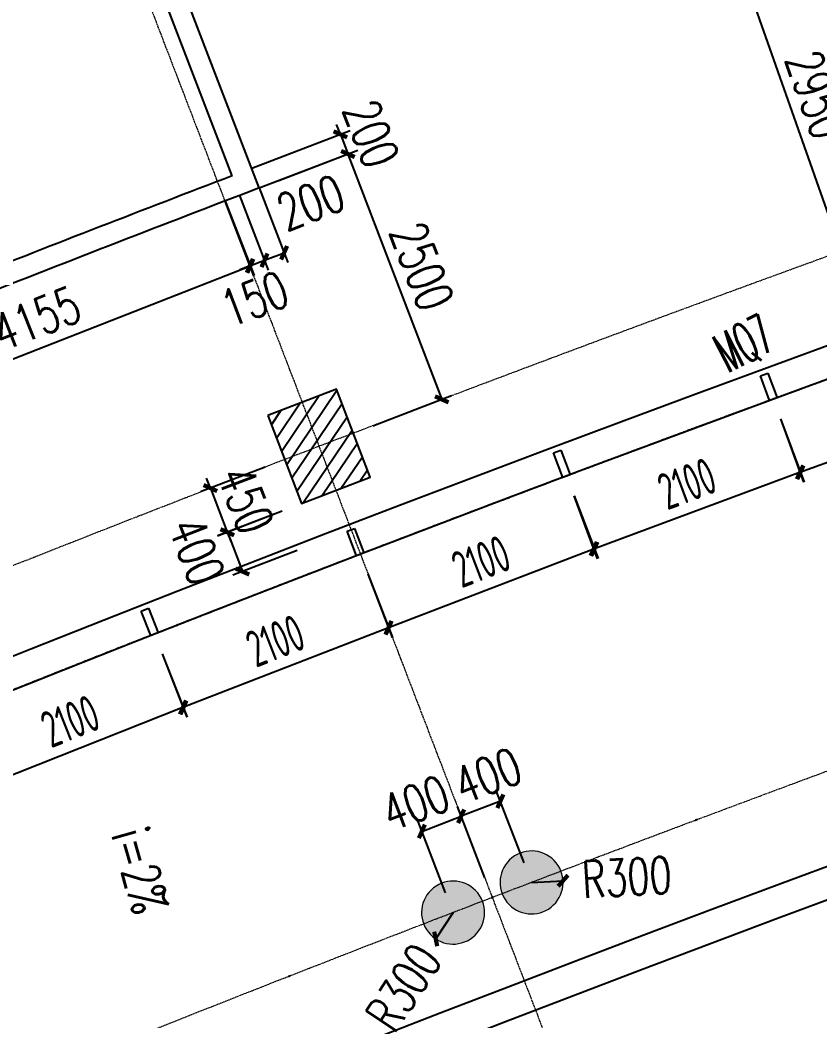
# Model space of a CAD drawing. Header units: millimetres. Extents: x -167 to 12027559, y -6694179 to 6449.
# Drawn here: x 11670658 to 11678271, y -6425544 to -6416026 of the extents above; entities that cross this region are included whole.
import ezdxf

# ---------------------------------------------------------------- set-up
doc = ezdxf.new("R2010")
doc.units = ezdxf.units.MM
doc.header["$LTSCALE"] = 10
for name, pattern in [('A1-RG-AXIS$0$CENTER', [50.8, 31.75, -6.35, 6.35, -6.35]), ('A1-RI-F1$0$442 Site - Ground$0$HIDDEN2', [0.1875, 0.125, -0.0625]), ('A1-RI-F1$0$CENTER2', [1.125, 0.75, -0.125, 0.125, -0.125]), ('A1-RI-F1$0$ZXX0', [15, 10, -2.5, 0, -2.5])]:
    doc.linetypes.add(name, pattern=pattern)
for name, color, linetype in [('A1-RD-1F$0$A-DIMS-1：100', 1, 'Continuous'), ('A1-RD-1F$0$A-GLAZ', 140, 'Continuous'), ('A1-RG-AXIS$0$A-COLU-HATH', 8, 'Continuous'), ('A1-RG-AXIS$0$A-COLUMN', 7, 'Continuous'), ('A1-RG-AXIS$0$A-DETL-PEN0', 247, 'Continuous'), ('A1-RG-AXIS$0$A2-RG-AXIS-150$0$A-DIMS-100', 1, 'Continuous'), ('A1-RI-F1$0$442 Site - Ground$0$mry-overhead', 253, 'A1-RI-F1$0$442 Site - Ground$0$HIDDEN2'), ('A1-RI-F1$0$A-DIMS-100', 1, 'Continuous'), ('A1-RI-F1$0$A-DIMS-1：100', 1, 'Continuous'), ('A1-RI-F1$0$A-FIXT', 55, 'Continuous'), ('A1-RI-F1$0$A-STRS-TREA', 50, 'Continuous'), ('A1-RI-F1$0$A-SYMB-NAME', 4, 'Continuous'), ('A1-RI-F1$0$A-SYMB-STRS', 1, 'Continuous'), ('A1-RI-F1$0$A-WALL', 7, 'Continuous'), ('A1-RI-F1$0$G-ACCS', 7, 'Continuous'), ('A1-RI-F1$0$N-SYMB-DOOR', 13, 'Continuous'), ('A1-RI-F1$0$N-SYMB-DOOR1', 13, 'Continuous'), ('A1-RI-F1$0$N-SYMB-DOOR2', 13, 'Continuous'), ('A1-RI-F1$0$道路中线_N1', 7, 'Continuous'), ('A1-RI-F1$0$道路中线_内部道路', 3, 'A1-RI-F1$0$CENTER2')]:
    doc.layers.add(name, color=color, linetype=linetype)
doc.layers.add('A1-RD-1F$0$A-X-PLOT', color=7, linetype='Continuous', plot=False)
doc.layers.add('A1-RG-AXIS$0$A-GRID', color=1, linetype='A1-RG-AXIS$0$CENTER', lineweight=9)
doc.styles.add('A1-RD-1F$0$XD2008', font='xd-hzs.shx', dxfattribs={"width": 0.7, "bigfont": 'xd-hztxt.shx'})
doc.styles.add('A1-RG-AXIS$0$A2-RG-AXIS-150$0$XD2008', font='romans.shx', dxfattribs={"width": 0.7})
doc.styles.add('A1-RI-F1$0$ECADI-SYM', font='simplex.shx', dxfattribs={"width": 0.7, "bigfont": 'hztxt.shx'})
doc.styles.add('A1-RI-F1$0$XD2008', font='txt.shx', dxfattribs={"width": 0.7, "bigfont": 'xd-hztxt.shx'})
doc.dimstyles.new('A1-RD-1F$0$XD100$0', dxfattribs={"dimscale": 100, "dimtxt": 3.5, "dimasz": 2, "dimexe": 1, "dimexo": 2, "dimgap": 1, "dimtad": 1, "dimdec": 0, "dimdsep": 46, "dimtxsty": 'A1-RD-1F$0$XD2008', "dimblk": 'A1-RD-1F$0$_ArchTick', "dimblk1": 'A1-RD-1F$0$_ArchTick', "dimblk2": 'A1-RD-1F$0$_ArchTick', "dimsah": 1, "dimcen": 2.5, "dimclrd": 1, "dimclre": 1, "dimclrt": 4, "dimaunit": 1, "dimadec": 0, "dimazin": 0, "dimtfac": 1, "dimtdec": 0, "dimtix": 1, "dimtmove": 2, "dimatfit": 3, "dimfxl": 0, "dimtolj": 1, "dimtzin": 0, "dimarcsym": 0})
doc.dimstyles.new('A1-RG-AXIS$0$A2-RG-AXIS-150$0$XD100', dxfattribs={"dimscale": 100, "dimtxt": 5.5, "dimasz": 1.5, "dimexe": 1, "dimexo": 2, "dimgap": 0.5, "dimtad": 1, "dimdec": 0, "dimdsep": 46, "dimtxsty": 'A1-RG-AXIS$0$A2-RG-AXIS-150$0$XD2008', "dimblk": 'A1-RG-AXIS$0$A2-RG-AXIS-150$0$_ArchTick', "dimcen": 2.5, "dimclrt": 4, "dimaunit": 1, "dimadec": 3, "dimazin": 0, "dimtfac": 1, "dimtdec": 0, "dimtix": 1, "dimtmove": 0, "dimatfit": 3, "dimfxl": 0, "dimtolj": 1, "dimtzin": 0, "dimarcsym": 0})
doc.dimstyles.new('A1-RI-F1$0$XD100', dxfattribs={"dimscale": 100, "dimtxt": 3.5, "dimasz": 1, "dimexe": 1, "dimexo": 2, "dimgap": 1, "dimtad": 1, "dimdec": 0, "dimdsep": 46, "dimtxsty": 'A1-RI-F1$0$XD2008', "dimblk": 'A1-RI-F1$0$_ArchTick', "dimcen": 2.5, "dimclrd": 1, "dimclre": 1, "dimclrt": 4, "dimaunit": 1, "dimadec": 0, "dimazin": 0, "dimtfac": 1, "dimtdec": 0, "dimtix": 1, "dimtmove": 2, "dimatfit": 3, "dimfxl": 0, "dimtolj": 1, "dimtzin": 0, "dimarcsym": 0})
doc.dimstyles.new('A1-RI-F1$0$XD100$0', dxfattribs={"dimscale": 100, "dimtxt": 3.5, "dimasz": 2, "dimexe": 1, "dimexo": 2, "dimgap": 1, "dimtad": 1, "dimdec": 0, "dimdsep": 46, "dimtxsty": 'A1-RI-F1$0$XD2008', "dimblk1": 'A1-RI-F1$0$_ArchTick', "dimblk2": 'A1-RI-F1$0$_ArchTick', "dimsah": 1, "dimcen": 2.5, "dimclrd": 1, "dimclre": 1, "dimclrt": 4, "dimaunit": 1, "dimadec": 0, "dimazin": 0, "dimtfac": 1, "dimtdec": 0, "dimtix": 1, "dimtmove": 2, "dimatfit": 3, "dimfxl": 0, "dimtolj": 1, "dimtzin": 0, "dimarcsym": 0})

# ---------------------------------------------------------------- blocks, each defined once
blk = doc.blocks.new('A1-RG-AXIS$0$A2-RG-AXIS-150$0$_ArchTick')
at = {"color": 0, "linetype": 'ByBlock', "const_width": 0.4}
blk.add_lwpolyline([(-0.5, -0.5), (0.5, 0.5)], dxfattribs=at)
blk = doc.blocks.new('*D681')
at = {"layer": 'A1-RG-AXIS$0$A2-RG-AXIS-150$0$A-DIMS-100', "color": 0, "lineweight": -2, "ltscale": 3}
for p, q in [((11670910, -6387267.3), (11670915.9, -6387284)), ((11580897.2, -6435951), (11580908, -6435965))]:
    blk.add_line(p, q, dxfattribs=at)
blk.add_arc((11778731.9, -6694178.6), 325182.4, 109.357031, 127.456634, dxfattribs=at)
at = {"layer": 'Defpoints', "color": 0, "ltscale": 3}
for p in [(11670976.3, -6387456), (11639299.9, -6400406.2), (11581018.9, -6436109.7), (11778731.9, -6694178.6)]:
    blk.add_point(p, dxfattribs=at)
at = {"layer": 'A1-RG-AXIS$0$A2-RG-AXIS-150$0$A-DIMS-100', "color": 0, "lineweight": -2, "ltscale": 3, "xscale": 150, "yscale": 150, "zscale": 150}
for p, rotation in [((11670949, -6387378.3), 19.35703132825471), ((11580968.8, -6436044.4), 217.4566338573137)]:
    blk.add_blockref('A1-RG-AXIS$0$A2-RG-AXIS-150$0$_ArchTick', p, dxfattribs=dict(at, rotation=rotation))
at = {"layer": 'A1-RG-AXIS$0$A2-RG-AXIS-150$0$A-DIMS-100', "color": 4, "ltscale": 3, "insert": (11623903.2, -6407910.6), "char_height": 375, "attachment_point": 5, "rotation": 28.40683, "style": 'A1-RG-AXIS$0$A2-RG-AXIS-150$0$XD2008'}
blk.add_mtext('\\A1;18°5\'59"', dxfattribs=at)
blk = doc.blocks.new('A1-RG-AXIS$0$Round Column1 - 600 mm Diameter-1418243-一层平面 校行政中心 FIRST FLOOR PLAN')
at = {"layer": 'A1-RG-AXIS$0$A-COLUMN', "lineweight": 9}
for start, end in [(90, 180), (0, 90), (180, 0)]:
    blk.add_arc((0, 0), 300, start, end, dxfattribs=at)
blk = doc.blocks.new('A1-RG-AXIS$0$colu')
at = {"layer": 'A1-RG-AXIS$0$A-COLU-HATH', "linetype": 'ByBlock'}
h = blk.add_hatch(dxfattribs=at)
h.set_pattern_fill('ANSI31', color=256, scale=888, angle=11, style=0)
h.set_pattern_definition([(56, (-5304, 12651), (-92.02317055, 62.0704123), [])])
h.paths.add_polyline_path([(11591264.2, -6433838.8), (11591158.5, -6433556.8), (11590222.1, -6433907.7), (11590399.9, -6434382.1)])
h.paths.add_polyline_path([(11582705.6, -6437301.3), (11582516, -6436795.2), (11581579.6, -6437146.1), (11581701, -6437474.4)])
h.paths.add_polyline_path([(11590471.6, -6449023.6), (11591079.8, -6449817.4), (11591635.4, -6449391.7), (11591027.3, -6448597.9)])
h.paths.add_polyline_path([(11597647.1, -6443800.1), (11598173.7, -6444529.9), (11598741.4, -6444120.4), (11598214.8, -6443390.5)])
h.paths.add_polyline_path([(11585545.5, -6442593.7), (11586153.7, -6443387.5), (11586709.3, -6442961.8), (11586101.2, -6442168)])
h.paths.add_polyline_path([(11592849.2, -6437150.3), (11593375.8, -6437880.2), (11593943.4, -6437470.6), (11593416.8, -6436740.7)])
h.paths.add_polyline_path([(11606394.6, -6455923.8), (11606921.2, -6456653.6), (11607488.9, -6456244), (11606962.3, -6455514.2)])
h.paths.add_polyline_path([(11601625.9, -6449314.5), (11602152.5, -6450044.4), (11602720.2, -6449634.8), (11602193.6, -6448905)])
edge = h.paths.add_edge_path()
edge.add_arc((11595249.5, -6454684.4), 425, 0, 360)
edge = h.paths.add_edge_path()
edge.add_arc((11600175.9, -6461114.9), 425, 0, 360)
h.paths.add_polyline_path([(11613306.9, -6451073.5), (11613812.4, -6451818.2), (11614391.5, -6451425.1), (11613886.1, -6450680.4)])
h.paths.add_polyline_path([(11620355.7, -6446423.7), (11620839.5, -6447182.6), (11621429.7, -6446806.3), (11620945.9, -6446047.4)])
h.paths.add_polyline_path([(11615974.2, -6439551.7), (11616458.1, -6440310.5), (11617048.3, -6439934.2), (11616564.5, -6439175.3)])
h.paths.add_polyline_path([(11608730, -6444330.1), (11609235.4, -6445074.8), (11609814.6, -6444681.6), (11609309.2, -6443937)])
h.paths.add_polyline_path([(11600306.1, -6431918.8), (11600811.6, -6432663.5), (11601390.7, -6432270.4), (11600885.3, -6431525.7)])
h.paths.add_polyline_path([(11607910.2, -6426903.7), (11608394.1, -6427662.5), (11608984.3, -6427286.2), (11608500.5, -6426527.3)])
h.paths.add_polyline_path([(11630302.3, -6423284.6), (11630692.9, -6423982.7), (11631129.2, -6423738.6), (11630738.6, -6423040.4)])
h.paths.add_polyline_path([(11626248.1, -6416039.2), (11626638.7, -6416737.4), (11627075.1, -6416493.2), (11626684.4, -6415795.1)])
h.paths.add_polyline_path([(11627535, -6441978.3), (11627996.9, -6442750.7), (11628597.7, -6442391.5), (11628135.8, -6441619.1)])
h.paths.add_polyline_path([(11634839, -6437740.8), (11635278.5, -6438526.2), (11635889.4, -6438184.4), (11635449.9, -6437399)])
h.paths.add_polyline_path([(11615655.2, -6422108.9), (11616117.1, -6422881.3), (11616717.9, -6422522.1), (11616256, -6421749.7)])
h.paths.add_polyline_path([(11619863.2, -6429146.9), (11620325, -6429919.3), (11620925.8, -6429560.1), (11620464, -6428787.6)])
h.paths.add_polyline_path([(11630859.3, -6430628.5), (11631298.8, -6431413.9), (11631909.7, -6431072.1), (11631470.2, -6430286.7)])
h.paths.add_polyline_path([(11627538.8, -6424694.4), (11627978.3, -6425479.8), (11628589.1, -6425138), (11628149.7, -6424352.6)])
h.paths.add_polyline_path([(11623352.7, -6434983.2), (11623814.5, -6435755.7), (11624415.3, -6435396.5), (11623953.5, -6434624)])
h.paths.add_polyline_path([(11623534.7, -6417538.5), (11623974.1, -6418323.9), (11624585, -6417982.1), (11624145.5, -6417196.7)])
h.paths.add_polyline_path([(11635339.1, -6420464.1), (11635755.9, -6421261.8), (11636376.3, -6420937.7), (11635959.6, -6420140)])
h.paths.add_polyline_path([(11645506.5, -6407137.9), (11645842, -6407864.2), (11645388.1, -6408073.9), (11645052.6, -6407347.6)])
h.paths.add_polyline_path([(11648218.5, -6414201.1), (11648554, -6414927.4), (11649007.9, -6414717.7), (11648672.4, -6413991.5)])
h.paths.add_polyline_path([(11649797, -6429903.6), (11650190.6, -6430712.9), (11650820.1, -6430406.7), (11650426.4, -6429597.4)])
h.paths.add_polyline_path([(11632162.7, -6412872.3), (11631542.2, -6413196.4), (11632283.1, -6414614.6), (11632903.5, -6414290.4)])
h.paths.add_polyline_path([(11648552.6, -6404922.5), (11647914.6, -6405210.5), (11648572.8, -6406668.9), (11649210.9, -6406380.9)])
h.paths.add_polyline_path([(11638487.9, -6426491.2), (11638904.6, -6427288.9), (11639525, -6426964.7), (11639108.3, -6426167.1)])
h.paths.add_polyline_path([(11646232.1, -6422574.6), (11646625.7, -6423383.9), (11647255.2, -6423077.7), (11646861.6, -6422268.4)])
h.paths.add_polyline_path([(11643257.7, -6416459.6), (11643651.4, -6417268.9), (11644280.8, -6416962.8), (11643887.2, -6416153.4)])
edge = h.paths.add_edge_path()
edge.add_arc((11640554, -6410100.5), 425, 0, 360)
h.paths.add_polyline_path([(11642261.7, -6433714.8), (11642678.5, -6434512.5), (11643298.9, -6434188.4), (11642882.2, -6433390.7)])
h.paths.add_polyline_path([(11657438.5, -6426310.3), (11657808.8, -6427130.6), (11658446.8, -6426842.6), (11658076.5, -6426022.3)])
h.paths.add_polyline_path([(11654085.6, -6418882), (11654455.8, -6419702.3), (11655093.8, -6419414.3), (11654723.6, -6418594)])
h.paths.add_polyline_path([(11659423.4, -6409140.7), (11659769.9, -6409971.3), (11660416, -6409701.8), (11660069.4, -6408871.2)])
h.paths.add_polyline_path([(11651288, -6412684.1), (11651658.2, -6413504.4), (11652296.3, -6413216.4), (11651926, -6412396.1)])
h.paths.add_polyline_path([(11672567.5, -6404094.9), (11672841.4, -6404846.5), (11673311.2, -6404675.2), (11673037.2, -6403923.6)])
h.paths.add_polyline_path([(11669749.3, -6396288.4), (11670092.2, -6397229.1), (11670561.8, -6397057.7), (11670219.1, -6396117.2)])
h.paths.add_polyline_path([(11678236.4, -6409177.5), (11678567.9, -6410121), (11679228.3, -6409889), (11678896.8, -6408945.5)])
h.paths.add_polyline_path([(11675949.4, -6402667.6), (11676280.8, -6403611.1), (11676941.3, -6403379), (11676609.8, -6402435.6)])
h.paths.add_polyline_path([(11662041.8, -6415416.4), (11662388.4, -6416247), (11663034.4, -6415977.4), (11662687.8, -6415146.8)])
h.paths.add_polyline_path([(11670094.3, -6412180.7), (11670416.9, -6413020.9), (11671070.4, -6412770), (11670747.8, -6411929.8)])
h.paths.add_polyline_path([(11656265.8, -6401573.1), (11656650.9, -6402495.9), (11657296.9, -6402226.4), (11656911.8, -6401303.5)])
h.paths.add_polyline_path([(11664718.2, -6398177.2), (11665076.6, -6399110.8), (11665730.1, -6398859.9), (11665371.7, -6397926.3)])
h.paths.add_polyline_path([(11667657.1, -6405832.5), (11667979.7, -6406672.7), (11668633.2, -6406421.8), (11668310.6, -6405581.6)])
h.paths.add_polyline_path([(11673264.6, -6395025.5), (11673596.1, -6395968.9), (11674256.5, -6395736.9), (11673925, -6394793.5)])
edge = h.paths.add_edge_path()
edge.add_arc((11681417.1, -6417175.4), 425, 0, 360)
h.paths.add_polyline_path([(11673015.3, -6419789.2), (11673337.9, -6420629.5), (11673991.4, -6420378.6), (11673668.8, -6419538.4)])
h.paths.add_polyline_path([(11665180.1, -6422937.9), (11665526.7, -6423768.5), (11666172.7, -6423499), (11665826.1, -6422668.4)])
for points in [[(11675760.2, -6424048.3, 0.414214), (11675338.7, -6424000.5, 0.414214), (11675290.9, -6424422.1, 1)], [(11675013.4, -6424335, 0.414214), (11674591.8, -6424287.3, 0.414214), (11674544.1, -6424708.8, 1)]]:
    blk.add_hatch(color=256, dxfattribs=at).paths.add_polyline_path(points)
at = {"layer": 'A1-RG-AXIS$0$A-COLUMN'}
blk.add_lwpolyline([(11673015.3, -6419789.2), (11673337.9, -6420629.5), (11673991.4, -6420378.6), (11673668.8, -6419538.4)], close=True, dxfattribs=at)
at = {"layer": 'A1-RG-AXIS$0$A-COLUMN', "rotation": 38.5387103980395}
for p in [(11675525.6, -6424235.2), (11674778.7, -6424521.9)]:
    blk.add_blockref('A1-RG-AXIS$0$Round Column1 - 600 mm Diameter-1418243-一层平面 校行政中心 FIRST FLOOR PLAN', p, dxfattribs=at)
blk = doc.blocks.new('A1-RI-F1$0$_ArchTick')
at = {"color": 0, "linetype": 'ByBlock', "const_width": 0.4}
blk.add_lwpolyline([(-0.5, -0.5), (0.5, 0.5)], dxfattribs=at)
blk = doc.blocks.new('*D227')
at = {"layer": 'A1-RI-F1$0$A-DIMS-100', "color": 1, "lineweight": -2}
for p, q in [((11672608.6, -6417749.3), (11672886.3, -6418457.9)), ((11668981.9, -6419880.9), (11672849.8, -6418364.8)), ((11668740.6, -6419265.5), (11669018.3, -6419974))]:
    blk.add_line(p, q, dxfattribs=at)
at = {"layer": 'Defpoints', "color": 0}
for p in [(11672535.6, -6417563.1), (11672849.8, -6418364.8), (11668667.6, -6419079.3)]:
    blk.add_point(p, dxfattribs=at)
at = {"layer": 'A1-RI-F1$0$A-DIMS-100', "color": 1, "lineweight": -2, "xscale": 100, "yscale": 100, "zscale": 100}
for p, rotation in [((11672849.8, -6418364.8), 21.40413446445439), ((11668981.9, -6419880.9), 201.4041344644544)]:
    blk.add_blockref('A1-RI-F1$0$_ArchTick', p, dxfattribs=dict(at, rotation=rotation))
at = {"layer": 'A1-RI-F1$0$A-DIMS-100', "color": 4, "insert": (11670815.5, -6418866.8), "char_height": 350, "attachment_point": 5, "rotation": 21.40413, "style": 'A1-RI-F1$0$XD2008'}
blk.add_mtext('\\A1;4155', dxfattribs=at)
blk = doc.blocks.new('*D229')
at = {"layer": 'A1-RI-F1$0$A-DIMS-1：100', "color": 1, "linetype": 'ByBlock', "lineweight": -2}
for p, q in [((11672747.3, -6417696.1), (11673019.9, -6418406.6)), ((11672607.2, -6417749.8), (11672879.8, -6418460.4)), ((11672984, -6418313.3), (11673077.4, -6418277.5)), ((11672844, -6418367), (11672750.6, -6418402.8)), ((11672844, -6418367), (11672984, -6418313.3))]:
    blk.add_line(p, q, dxfattribs=at)
at = {"layer": 'Defpoints', "color": 0, "linetype": 'ByBlock'}
for p in [(11672675.7, -6417509.4), (11672535.6, -6417563.1), (11672984, -6418313.3)]:
    blk.add_point(p, dxfattribs=at)
at = {"layer": 'A1-RI-F1$0$A-DIMS-1：100', "color": 1, "linetype": 'ByBlock', "lineweight": -2, "xscale": 100, "yscale": 100, "zscale": 100}
for p, rotation in [((11672844, -6418367), 20.98794697255302), ((11672984, -6418313.3), 200.9879469725531)]:
    blk.add_blockref('A1-RI-F1$0$_ArchTick', p, dxfattribs=dict(at, rotation=rotation))
at = {"layer": 'A1-RI-F1$0$A-DIMS-1：100', "color": 4, "linetype": 'ByBlock', "insert": (11672890.2, -6418681), "char_height": 350, "attachment_point": 5, "rotation": 20.98795, "style": 'A1-RI-F1$0$XD2008'}
blk.add_mtext('\\A1;150', dxfattribs=at)
blk = doc.blocks.new('*D230')
at = {"layer": 'A1-RI-F1$0$A-DIMS-1：100', "color": 1, "linetype": 'ByBlock', "lineweight": -2}
for p, q in [((11672934, -6417624.4), (11673206.8, -6418334.9)), ((11672747.3, -6417696.1), (11673020.1, -6418406.6)), ((11672984.3, -6418313.2), (11673171, -6418241.5))]:
    blk.add_line(p, q, dxfattribs=at)
at = {"layer": 'Defpoints', "color": 0, "linetype": 'ByBlock'}
for p in [(11672675.7, -6417509.4), (11672862.4, -6417437.7), (11673171, -6418241.5)]:
    blk.add_point(p, dxfattribs=at)
at = {"layer": 'A1-RI-F1$0$A-DIMS-1：100', "color": 1, "linetype": 'ByBlock', "lineweight": -2, "xscale": 100, "yscale": 100, "zscale": 100}
for p, rotation in [((11673171, -6418241.5), 21.00244951144986), ((11672984.3, -6418313.2), 201.0024495114499)]:
    blk.add_blockref('A1-RI-F1$0$_ArchTick', p, dxfattribs=dict(at, rotation=rotation))
at = {"layer": 'A1-RI-F1$0$A-DIMS-1：100', "color": 4, "linetype": 'ByBlock', "insert": (11673424.1, -6417763.8), "char_height": 350, "attachment_point": 5, "rotation": 21.00245, "style": 'A1-RI-F1$0$XD2008'}
blk.add_mtext('\\A1;200', dxfattribs=at)
blk = doc.blocks.new('*D237')
at = {"layer": 'A1-RI-F1$0$A-DIMS-1：100', "color": 1, "linetype": 'ByBlock', "lineweight": -2}
for p, q in [((11678177.7, -6415195.3), (11677395.9, -6415470)), ((11677490.2, -6415436.9), (11678468, -6418220.2)), ((11679155.5, -6417978.7), (11678373.7, -6418253.3))]:
    blk.add_line(p, q, dxfattribs=at)
at = {"layer": 'Defpoints', "color": 0, "linetype": 'ByBlock'}
for p in [(11678366.4, -6415129.1), (11679344.2, -6417912.4), (11678468, -6418220.2)]:
    blk.add_point(p, dxfattribs=at)
at = {"layer": 'A1-RI-F1$0$A-DIMS-1：100', "color": 1, "linetype": 'ByBlock', "lineweight": -2, "xscale": 100, "yscale": 100, "zscale": 100}
for p, rotation in [((11677490.2, -6415436.9), 109.3570313266084), ((11678468, -6418220.2), 289.3570313266084)]:
    blk.add_blockref('A1-RI-F1$0$_ArchTick', p, dxfattribs=dict(at, rotation=rotation))
at = {"layer": 'A1-RI-F1$0$A-DIMS-1：100', "color": 4, "linetype": 'ByBlock', "insert": (11678238.6, -6416737.4), "char_height": 350, "attachment_point": 5, "rotation": 289.35703, "style": 'A1-RI-F1$0$XD2008'}
blk.add_mtext('\\A1;2950', dxfattribs=at)
blk = doc.blocks.new('*D201')
at = {"layer": 'A1-RI-F1$0$A-DIMS-1：100', "color": 1, "linetype": 'ByBlock', "lineweight": -2}
for p, q in [((11673120.8, -6417552.9), (11673871.4, -6417265.8)), ((11673778, -6417301.5), (11674671.4, -6419636.9)), ((11674014.2, -6419888.3), (11674764.8, -6419601.1))]:
    blk.add_line(p, q, dxfattribs=at)
at = {"layer": 'Defpoints', "color": 0, "linetype": 'ByBlock'}
for p in [(11672934, -6417624.4), (11674671.4, -6419636.9), (11673827.4, -6419959.7)]:
    blk.add_point(p, dxfattribs=at)
at = {"layer": 'A1-RI-F1$0$A-DIMS-1：100', "color": 1, "linetype": 'ByBlock', "lineweight": -2, "xscale": 100, "yscale": 100, "zscale": 100}
for p, rotation in [((11673778, -6417301.5), 110.9347243000457), ((11674671.4, -6419636.9), 290.9347243000457)]:
    blk.add_blockref('A1-RI-F1$0$_ArchTick', p, dxfattribs=dict(at, rotation=rotation))
at = {"layer": 'A1-RI-F1$0$A-DIMS-1：100', "color": 4, "linetype": 'ByBlock', "insert": (11674481.5, -6418370.9), "char_height": 350, "attachment_point": 5, "rotation": 290.93472, "style": 'A1-RI-F1$0$XD2008'}
blk.add_mtext('\\A1;2500', dxfattribs=at)
blk = doc.blocks.new('*D202')
at = {"layer": 'A1-RI-F1$0$A-DIMS-1：100', "color": 1, "linetype": 'ByBlock', "lineweight": -2}
for p, q in [((11673706.2, -6417114.3), (11673670.4, -6417021)), ((11672862.4, -6417437.8), (11673799.6, -6417078.5)), ((11673706.2, -6417114.3), (11673777.8, -6417301.1)), ((11672934, -6417624.5), (11673871.2, -6417265.3)), ((11673777.8, -6417301.1), (11673813.6, -6417394.5))]:
    blk.add_line(p, q, dxfattribs=at)
at = {"layer": 'Defpoints', "color": 0, "linetype": 'ByBlock'}
for p in [(11673777.8, -6417301.1), (11672675.7, -6417509.4), (11672747.2, -6417696.1)]:
    blk.add_point(p, dxfattribs=at)
at = {"layer": 'A1-RI-F1$0$A-DIMS-1：100', "color": 1, "linetype": 'ByBlock', "lineweight": -2, "xscale": 100, "yscale": 100, "zscale": 100}
for p, rotation in [((11673706.2, -6417114.3), 290.9734441682103), ((11673777.8, -6417301.1), 110.9734441682102)]:
    blk.add_blockref('A1-RI-F1$0$_ArchTick', p, dxfattribs=dict(at, rotation=rotation))
at = {"layer": 'A1-RI-F1$0$A-DIMS-1：100', "color": 4, "linetype": 'ByBlock', "insert": (11673998.8, -6417109.3), "char_height": 350, "attachment_point": 5, "rotation": 290.97344, "style": 'A1-RI-F1$0$XD2008'}
blk.add_mtext('\\A1;200', dxfattribs=at)
blk = doc.blocks.new('*D423')
at = {"layer": 'A1-RI-F1$0$A-DIMS-1：100', "color": 1, "linetype": 'ByBlock', "lineweight": -2}
blk.add_line((11675525.6, -6424235.2), (11675825.1, -6424218.4), dxfattribs=at)
at = {"layer": 'Defpoints', "color": 0, "linetype": 'ByBlock'}
for p in [(11675525.6, -6424235.2), (11675825.1, -6424218.4)]:
    blk.add_point(p, dxfattribs=at)
at = {"layer": 'A1-RI-F1$0$A-DIMS-1：100', "color": 1, "linetype": 'ByBlock', "lineweight": -2, "xscale": 100, "yscale": 100, "zscale": 100, "rotation": 3.206619955200409}
blk.add_blockref('A1-RI-F1$0$_ArchTick', (11675825.1, -6424218.4), dxfattribs=at)
at = {"layer": 'A1-RI-F1$0$A-DIMS-1：100', "color": 4, "linetype": 'ByBlock', "insert": (11676432.5, -6424184.4), "char_height": 350, "attachment_point": 5, "rotation": 3.20662, "style": 'A1-RI-F1$0$XD2008'}
blk.add_mtext('\\A1;R300', dxfattribs=at)
blk = doc.blocks.new('*D424')
at = {"layer": 'A1-RI-F1$0$A-DIMS-1：100', "color": 1, "linetype": 'ByBlock', "lineweight": -2}
blk.add_line((11674778.7, -6424521.9), (11674613.5, -6424772.3), dxfattribs=at)
at = {"layer": 'Defpoints', "color": 0, "linetype": 'ByBlock'}
for p in [(11674778.7, -6424521.9), (11674613.5, -6424772.3)]:
    blk.add_point(p, dxfattribs=at)
at = {"layer": 'A1-RI-F1$0$A-DIMS-1：100', "color": 1, "linetype": 'ByBlock', "lineweight": -2, "xscale": 100, "yscale": 100, "zscale": 100, "rotation": 236.5849364777182}
blk.add_blockref('A1-RI-F1$0$_ArchTick', (11674613.5, -6424772.3), dxfattribs=at)
at = {"layer": 'A1-RI-F1$0$A-DIMS-1：100', "color": 4, "linetype": 'ByBlock', "insert": (11674308.4, -6425234.7), "char_height": 350, "attachment_point": 5, "rotation": 56.58494, "style": 'A1-RI-F1$0$XD2008'}
blk.add_mtext('\\A1;R300', dxfattribs=at)
blk = doc.blocks.new('*D425')
at = {"layer": 'A1-RI-F1$0$A-DIMS-1：100', "color": 1, "linetype": 'ByBlock', "lineweight": -2}
for p, q in [((11675453.9, -6424048.5), (11675192.9, -6423368.6)), ((11675080.5, -6424191.9), (11674819.4, -6423511.9)), ((11675228.7, -6423461.9), (11674855.3, -6423605.3))]:
    blk.add_line(p, q, dxfattribs=at)
at = {"layer": 'Defpoints', "color": 0, "linetype": 'ByBlock'}
for p in [(11674855.3, -6423605.3), (11675525.6, -6424235.2), (11675152.2, -6424378.6)]:
    blk.add_point(p, dxfattribs=at)
at = {"layer": 'A1-RI-F1$0$A-DIMS-1：100', "color": 1, "linetype": 'ByBlock', "lineweight": -2, "xscale": 100, "yscale": 100, "zscale": 100}
for p, rotation in [((11675228.7, -6423461.9), 21.00244974016561), ((11674855.3, -6423605.3), 201.0024497401656)]:
    blk.add_blockref('A1-RI-F1$0$_ArchTick', p, dxfattribs=dict(at, rotation=rotation))
at = {"layer": 'A1-RI-F1$0$A-DIMS-1：100', "color": 4, "linetype": 'ByBlock', "insert": (11675108.1, -6423216.7), "char_height": 350, "attachment_point": 5, "rotation": 21.00245, "style": 'A1-RI-F1$0$XD2008'}
blk.add_mtext('\\A1;400', dxfattribs=at)
blk = doc.blocks.new('*D426')
at = {"layer": 'A1-RI-F1$0$A-DIMS-1：100', "color": 1, "linetype": 'ByBlock', "lineweight": -2}
for p, q in [((11675080.5, -6424191.9), (11674819.4, -6423511.9)), ((11674481.9, -6423748.7), (11674855.3, -6423605.3)), ((11674707, -6424335.2), (11674446, -6423655.3))]:
    blk.add_line(p, q, dxfattribs=at)
at = {"layer": 'Defpoints', "color": 0, "linetype": 'ByBlock'}
for p in [(11674855.3, -6423605.3), (11675152.2, -6424378.6), (11674778.7, -6424521.9)]:
    blk.add_point(p, dxfattribs=at)
at = {"layer": 'A1-RI-F1$0$A-DIMS-1：100', "color": 1, "linetype": 'ByBlock', "lineweight": -2, "xscale": 100, "yscale": 100, "zscale": 100}
for p, rotation in [((11674855.3, -6423605.3), 21.00244973991652), ((11674481.9, -6423748.7), 201.0024497399165)]:
    blk.add_blockref('A1-RI-F1$0$_ArchTick', p, dxfattribs=dict(at, rotation=rotation))
at = {"layer": 'A1-RI-F1$0$A-DIMS-1：100', "color": 4, "linetype": 'ByBlock', "insert": (11674421.2, -6423479.5), "char_height": 350, "attachment_point": 5, "rotation": 21.00245, "style": 'A1-RI-F1$0$XD2008'}
blk.add_mtext('\\A1;400', dxfattribs=at)
blk = doc.blocks.new('A1-RD-1F$0$_ArchTick')
at = {"color": 0, "linetype": 'ByBlock', "const_width": 0.4}
blk.add_lwpolyline([(-0.5, -0.5), (0.5, 0.5)], dxfattribs=at)
blk = doc.blocks.new('*D836')
at = {"layer": 'A1-RD-1F$0$A-DIMS-1：100', "color": 1, "linetype": 'ByBlock', "lineweight": -2}
for p, q in [((11679868.6, -6419105.9), (11680087.7, -6419708.5)), ((11680053.5, -6419614.5), (11678079.6, -6420332)), ((11677894.8, -6419823.4), (11678113.8, -6420426))]:
    blk.add_line(p, q, dxfattribs=at)
at = {"layer": 'Defpoints', "color": 0, "linetype": 'ByBlock'}
for p in [(11679800.3, -6418918), (11677826.4, -6419635.4), (11678079.6, -6420332)]:
    blk.add_point(p, dxfattribs=at)
at = {"layer": 'A1-RD-1F$0$A-DIMS-1：100', "color": 1, "linetype": 'ByBlock', "lineweight": -2, "xscale": 100, "yscale": 100, "zscale": 100}
for p, rotation in [((11680053.5, -6419614.5), 19.974587619769), ((11678079.6, -6420332), 199.974587619769)]:
    blk.add_blockref('A1-RD-1F$0$_ArchTick', p, dxfattribs=dict(at, rotation=rotation))
at = {"layer": 'A1-RD-1F$0$A-DIMS-1：100', "color": 4, "linetype": 'ByBlock', "insert": (11678972.6, -6419714.8), "char_height": 350, "attachment_point": 5, "rotation": 19.97459, "style": 'A1-RD-1F$0$XD2008'}
blk.add_mtext('\\A1;2100', dxfattribs=at)
blk = doc.blocks.new('*D837')
at = {"layer": 'A1-RD-1F$0$A-DIMS-1：100', "color": 1, "linetype": 'ByBlock', "lineweight": -2}
for p, q in [((11677896.1, -6419822.9), (11678119.4, -6420423.9)), ((11678084.6, -6420330.1), (11676116.4, -6421061.5)), ((11675927.9, -6420554.3), (11676151.2, -6421155.3))]:
    blk.add_line(p, q, dxfattribs=at)
at = {"layer": 'Defpoints', "color": 0, "linetype": 'ByBlock'}
for p in [(11677826.4, -6419635.4), (11675858.2, -6420366.8), (11676116.4, -6421061.5)]:
    blk.add_point(p, dxfattribs=at)
at = {"layer": 'A1-RD-1F$0$A-DIMS-1：100', "color": 1, "linetype": 'ByBlock', "lineweight": -2, "xscale": 100, "yscale": 100, "zscale": 100}
for p, rotation in [((11678084.6, -6420330.1), 20.38544164255067), ((11676116.4, -6421061.5), 200.3854416425507)]:
    blk.add_blockref('A1-RD-1F$0$_ArchTick', p, dxfattribs=dict(at, rotation=rotation))
at = {"layer": 'A1-RD-1F$0$A-DIMS-1：100', "color": 4, "linetype": 'ByBlock', "insert": (11677004.7, -6420438.1), "char_height": 350, "attachment_point": 5, "rotation": 20.38544, "style": 'A1-RD-1F$0$XD2008'}
blk.add_mtext('\\A1;2100', dxfattribs=at)
blk = doc.blocks.new('*D838')
at = {"layer": 'A1-RD-1F$0$A-DIMS-1：100', "color": 1, "linetype": 'ByBlock', "lineweight": -2}
for p, q in [((11675929.9, -6420553.5), (11676159.6, -6421152)), ((11676123.8, -6421058.7), (11674163.3, -6421811.3)), ((11673969.4, -6421306.2), (11674199.2, -6421904.7))]:
    blk.add_line(p, q, dxfattribs=at)
at = {"layer": 'Defpoints', "color": 0, "linetype": 'ByBlock'}
for p in [(11675858.2, -6420366.8), (11673897.7, -6421119.5), (11674163.3, -6421811.3)]:
    blk.add_point(p, dxfattribs=at)
at = {"layer": 'A1-RD-1F$0$A-DIMS-1：100', "color": 1, "linetype": 'ByBlock', "lineweight": -2, "xscale": 100, "yscale": 100, "zscale": 100}
for p, rotation in [((11676123.8, -6421058.7), 21.00244973999375), ((11674163.3, -6421811.3), 201.0024497399937)]:
    blk.add_blockref('A1-RD-1F$0$_ArchTick', p, dxfattribs=dict(at, rotation=rotation))
at = {"layer": 'A1-RD-1F$0$A-DIMS-1：100', "color": 4, "linetype": 'ByBlock', "insert": (11675045, -6421178.3), "char_height": 350, "attachment_point": 5, "rotation": 21.00245, "style": 'A1-RD-1F$0$XD2008'}
blk.add_mtext('\\A1;2100', dxfattribs=at)
blk = doc.blocks.new('*D839')
at = {"layer": 'A1-RD-1F$0$A-DIMS-1：100', "color": 1, "linetype": 'ByBlock', "lineweight": -2}
for p, q in [((11673967.3, -6421298.9), (11674202, -6421903.6)), ((11674165.8, -6421810.4), (11672208.1, -6422570)), ((11672009.6, -6422058.6), (11672244.2, -6422663.3))]:
    blk.add_line(p, q, dxfattribs=at)
at = {"layer": 'Defpoints', "color": 0, "linetype": 'ByBlock'}
for p in [(11673895, -6421112.5), (11671937.2, -6421872.1), (11672208.1, -6422570)]:
    blk.add_point(p, dxfattribs=at)
at = {"layer": 'A1-RD-1F$0$A-DIMS-1：100', "color": 1, "linetype": 'ByBlock', "lineweight": -2, "xscale": 100, "yscale": 100, "zscale": 100}
for p, rotation in [((11674165.8, -6421810.4), 21.20813107131597), ((11672208.1, -6422570), 201.2081310713159)]:
    blk.add_blockref('A1-RD-1F$0$_ArchTick', p, dxfattribs=dict(at, rotation=rotation))
at = {"layer": 'A1-RD-1F$0$A-DIMS-1：100', "color": 4, "linetype": 'ByBlock', "insert": (11673087.5, -6421933.8), "char_height": 350, "attachment_point": 5, "rotation": 21.20813, "style": 'A1-RD-1F$0$XD2008'}
blk.add_mtext('\\A1;2100', dxfattribs=at)
blk = doc.blocks.new('*D840')
at = {"layer": 'A1-RD-1F$0$A-DIMS-1：100', "color": 1, "linetype": 'ByBlock', "lineweight": -2}
for p, q in [((11672010.9, -6422058.1), (11672249.9, -6422661)), ((11672213.1, -6422568.1), (11670260.9, -6423341.8)), ((11670058.7, -6422831.8), (11670297.7, -6423434.8))]:
    blk.add_line(p, q, dxfattribs=at)
at = {"layer": 'Defpoints', "color": 0, "linetype": 'ByBlock'}
for p in [(11671937.2, -6421872.1), (11669985, -6422645.9), (11670260.9, -6423341.8)]:
    blk.add_point(p, dxfattribs=at)
at = {"layer": 'A1-RD-1F$0$A-DIMS-1：100', "color": 1, "linetype": 'ByBlock', "lineweight": -2, "xscale": 100, "yscale": 100, "zscale": 100}
for p, rotation in [((11672213.1, -6422568.1), 21.61996780708909), ((11670260.9, -6423341.8), 201.6199678070891)]:
    blk.add_blockref('A1-RD-1F$0$_ArchTick', p, dxfattribs=dict(at, rotation=rotation))
at = {"layer": 'A1-RD-1F$0$A-DIMS-1：100', "color": 4, "linetype": 'ByBlock', "insert": (11671135.6, -6422699.3), "char_height": 350, "attachment_point": 5, "rotation": 21.61997, "style": 'A1-RD-1F$0$XD2008'}
blk.add_mtext('\\A1;2100', dxfattribs=at)
blk = doc.blocks.new('A1-RD-1F$0$chuangkuang')
at = {"layer": 'A1-RD-1F$0$A-X-PLOT', "linetype": 'ByBlock'}
for p, q in [((11593433.2, -6456040.2), (11593630.5, -6455886.8)), ((11593630.5, -6455886.8), (11593676.6, -6455946)), ((11593676.6, -6455946), (11593479.2, -6456099.4)), ((11593479.2, -6456099.4), (11593433.2, -6456040.2))]:
    blk.add_line(p, q, dxfattribs=at)
blk = doc.blocks.new('*D541')
at = {"layer": 'A1-RI-F1$0$A-DIMS-1：100', "color": 1, "linetype": 'ByBlock', "lineweight": -2}
for p, q in [((11672990, -6420281.2), (11672375.7, -6420517.1)), ((11672469.1, -6420481.2), (11672433.2, -6420387.9)), ((11672469.1, -6420481.2), (11672630.3, -6420901.1)), ((11673151.2, -6420701.1), (11672536.9, -6420937)), ((11672630.3, -6420901.1), (11672666.1, -6420994.5))]:
    blk.add_line(p, q, dxfattribs=at)
at = {"layer": 'Defpoints', "color": 0, "linetype": 'ByBlock'}
for p in [(11673176.7, -6420209.5), (11673337.9, -6420629.5), (11672630.3, -6420901.1)]:
    blk.add_point(p, dxfattribs=at)
at = {"layer": 'A1-RI-F1$0$A-DIMS-1：100', "color": 1, "linetype": 'ByBlock', "lineweight": -2, "xscale": 100, "yscale": 100, "zscale": 100}
for p, rotation in [((11672469.1, -6420481.2), 291.0024529767412), ((11672630.3, -6420901.1), 111.0024529767412)]:
    blk.add_blockref('A1-RI-F1$0$_ArchTick', p, dxfattribs=dict(at, rotation=rotation))
at = {"layer": 'A1-RI-F1$0$A-DIMS-1：100', "color": 4, "linetype": 'ByBlock', "insert": (11672806.4, -6420592.6), "char_height": 350, "attachment_point": 5, "rotation": 291.00245, "style": 'A1-RI-F1$0$XD2008'}
blk.add_mtext('\\A1;450', dxfattribs=at)
blk = doc.blocks.new('*D542')
at = {"layer": 'A1-RI-F1$0$A-DIMS-1：100', "color": 1, "linetype": 'ByBlock', "lineweight": -2}
for p, q in [((11673151.5, -6420701.6), (11672537.7, -6420937.9)), ((11672631, -6420901.9), (11672774.8, -6421275.6)), ((11673295.3, -6421075.3), (11672681.5, -6421311.5))]:
    blk.add_line(p, q, dxfattribs=at)
at = {"layer": 'Defpoints', "color": 0, "linetype": 'ByBlock'}
for p in [(11673338.2, -6420629.8), (11673482, -6421003.4), (11672774.8, -6421275.6)]:
    blk.add_point(p, dxfattribs=at)
at = {"layer": 'A1-RI-F1$0$A-DIMS-1：100', "color": 1, "linetype": 'ByBlock', "lineweight": -2, "xscale": 100, "yscale": 100, "zscale": 100}
for p, rotation in [((11672631, -6420901.9), 111.0511495244117), ((11672774.8, -6421275.6), 291.0511495244118)]:
    blk.add_blockref('A1-RI-F1$0$_ArchTick', p, dxfattribs=dict(at, rotation=rotation))
at = {"layer": 'A1-RI-F1$0$A-DIMS-1：100', "color": 4, "linetype": 'ByBlock', "insert": (11672339.1, -6421080.2), "char_height": 350, "attachment_point": 5, "rotation": 291.05115, "style": 'A1-RI-F1$0$XD2008'}
blk.add_mtext('\\A1;400', dxfattribs=at)
blk = doc.blocks.new('A1-RI-F1$0$A1RUODIANJIAN')
at = {"layer": 'A1-RI-F1$0$A-SYMB-NAME', "linetype": 'ByBlock', "style": 'A1-RI-F1$0$XD2008', "width": 0.7}
blk.add_attdef('A1RUODIANJIAN', (11587156, -6438427.3), '', height=350, dxfattribs=at)
blk = doc.blocks.new('A1-RI-F1$0$A$C6B365CFD')
at = {"layer": 'A1-RI-F1$0$道路中线_N1', "color": 1, "linetype": 'A1-RI-F1$0$ZXX0', "ltscale": 0.5}
blk.add_arc((240704.3, -192974.7), 280000, 103.387767, 136.304596, dxfattribs=at)
blk.add_arc((240704.3, -192974.7), 280000, 103.387767, 136.304596, dxfattribs=at)
at = {"layer": 'A1-RI-F1$0$道路中线_内部道路', "ltscale": 10}
blk.add_arc((240588.4, -192829.3), 331118.5, 95.274126, 136.563345, dxfattribs=at)
blk = doc.blocks.new('A1-RI-F1$0$mc')
at = {"layer": 'A1-RI-F1$0$N-SYMB-DOOR', "style": 'A1-RI-F1$0$ECADI-SYM', "width": 0.7}
for tag, p in [('门窗主编号1', (55.7, -311.3)), ('门窗主编号2', (667.6, -311.3))]:
    blk.add_attdef(tag, p, '', height=180, dxfattribs=at)
at = {"layer": 'A1-RI-F1$0$N-SYMB-DOOR', "style": 'A1-RI-F1$0$ECADI-SYM', "width": 0.7, "flags": 1}
for tag, p in [('洞口尺寸(宽X高)', (55.6, -717.2)), ('备注', (57.1, -921.2))]:
    blk.add_attdef(tag, p, '', height=180, dxfattribs=at)
at = {"layer": 'A1-RI-F1$0$N-SYMB-DOOR1', "style": 'A1-RI-F1$0$ECADI-SYM', "width": 0.7}
blk.add_attdef('门窗辅编号1', (55.7, -516.1), '', height=180, dxfattribs=at)
at = {"layer": 'A1-RI-F1$0$N-SYMB-DOOR2', "style": 'A1-RI-F1$0$ECADI-SYM', "width": 0.7}
blk.add_attdef('门窗辅编号2', (311.5, -516.1), '', height=180, dxfattribs=at)
blk = doc.blocks.new('A1-RG-AXIS')
at = {"layer": 'A1-RG-AXIS$0$A-DETL-PEN0', "linetype": 'A1-RG-AXIS$0$CENTER'}
for centre, start, end in [((11778731.2, -6694179.1), 110.589005, 110.59297), ((11778731.2, -6694179.1), 111.00031, 111.004276), ((11778731.2, -6694179.2), 111.411616, 111.415581)]:
    blk.add_arc(centre, 289000, start, end, dxfattribs=at)
at = {"layer": 'A1-RG-AXIS$0$A-GRID', "linetype": 'A1-RG-AXIS$0$CENTER', "ltscale": 0.05}
blk.add_lwpolyline([(11661998.5, -6390116.5), (11676909.7, -6428956.6)], dxfattribs=at)
blk.add_lwpolyline([(11682866.1, -6392336.6, 0.10373), (11569674.9, -6456283.6, 0.10373)], format="xyb", dxfattribs=at)
at = {"layer": 'A1-RG-AXIS$0$A-GRID', "ltscale": 0.05}
for points in [[(11690526.8, -6414141.5, 0.104527), (11584753.6, -6473784.9)], [(11691982.8, -6418505.6, 0.104638), (11587756.3, -6477270.1)]]:
    blk.add_lwpolyline(points, format="xyb", dxfattribs=at)
at = {"layer": 'A1-RG-AXIS$0$A-GRID', "linetype": 'A1-RG-AXIS$0$CENTER', "ltscale": 0.05}
blk.add_arc((11778731.9, -6694178.6), 308600, 107.574373, 131.323037, dxfattribs=at)
at = {"layer": 'A1-RG-AXIS$0$A-GRID', "ltscale": 0.05}
blk.add_arc((11778731.9, -6694178.6), 301700, 107.53359, 131.336201, dxfattribs=at)
at = {"layer": 'A1-RG-AXIS$0$A-COLU-HATH', "linetype": 'ByBlock'}
blk.add_blockref('A1-RG-AXIS$0$colu', (0, 0), dxfattribs=at)
at = {"layer": 'A1-RG-AXIS$0$A2-RG-AXIS-150$0$A-DIMS-100', "ltscale": 3}
dim = blk.add_angular_dim_3p(base=(11639299.9, -6400406.2), center=(11778731.9, -6694178.6), p1=(11670976.3, -6387456), p2=(11581018.9, -6436109.7), dimstyle='A1-RG-AXIS$0$A2-RG-AXIS-150$0$XD100', override={"dimtxt": 3.75, "dimadec": 4}, dxfattribs=at)
dim.commit()
dim.dimension.update_dxf_attribs({"geometry": '*D681', "text_midpoint": (11623903.2, -6407910.6)})
blk = doc.blocks.new('A1-RD-1F')
at = {"layer": 'A1-RD-1F$0$A-GLAZ', "ltscale": 0.25}
for radius, start, end in [(292800, 108.984811, 127.828852), (292500, 108.926088, 127.887577)]:
    blk.add_arc((11778729.3, -6694180.2), radius, start, end, dxfattribs=at)
at = {"layer": 'A1-RD-1F$0$A-X-PLOT', "linetype": 'ByBlock'}
for p, rotation in [((2004446.3, -15503400.1), 72.31175153385927), ((2067943.6, -15573346.8), 72.72310627333421), ((2130137.9, -15640969.6), 73.12325557668431), ((2196433.9, -15711861.4), 73.54580151727961)]:
    blk.add_blockref('A1-RD-1F$0$chuangkuang', p, dxfattribs=dict(at, rotation=rotation))
at = {"layer": 'A1-RD-1F$0$A-DIMS-1：100', "color": 3, "linetype": 'ByBlock'}
for p1, p2, distance, picture, middle in [((11679800.3, -6418918), (11677826.4, -6419635.4), 741.2, '*D836', (11678972.6, -6419714.8)), ((11677826.4, -6419635.4), (11675858.2, -6420366.8), 741.1, '*D837', (11677004.7, -6420438.1)), ((11675858.2, -6420366.8), (11673897.7, -6421119.5), 741.1, '*D838', (11675045, -6421178.3)), ((11673895, -6421112.5), (11671937.2, -6421872.1), 748.6, '*D839', (11673087.5, -6421933.8)), ((11671937.2, -6421872.1), (11669985, -6422645.9), 748.6, '*D840', (11671135.6, -6422699.3))]:
    dim = blk.add_aligned_dim(p1=p1, p2=p2, distance=distance, dimstyle='A1-RD-1F$0$XD100$0', override={"dimasz": 1}, dxfattribs=at)
    dim.commit()
    dim.dimension.update_dxf_attribs({"geometry": picture, "text_midpoint": middle})
blk = doc.blocks.new('A1-RI-F1')
at = {"layer": 'A1-RI-F1$0$442 Site - Ground$0$mry-overhead', "ltscale": 20}
blk.add_lwpolyline([(11758094.7, -6402408, 0.007577), (11749262.8, -6403167.4), (11748849.8, -6399088.2, 0.055784), (11684355.1, -6412994.7), (11685659.4, -6416881.7, 0.084561), (11599102.7, -6463333.3), (11592164.5, -6454413.7), (11594248, -6452806.9, 0.000043), (11592636.5, -6450703.6, 0.017034), (11576445.4, -6463980.2), (11589775.6, -6479462.5, -0.164141), (11758553.3, -6408891.5, -0.164141)], format="xyb", dxfattribs=at)
at = {"layer": 'A1-RI-F1$0$A-FIXT'}
for radius, end in [(296800.2, 110.935085), (296600.2, 110.93504)]:
    blk.add_arc((11778731.9, -6694178.6), radius, 110.934926, end, dxfattribs=at)
at = {"layer": 'A1-RI-F1$0$A-STRS-TREA'}
for radius, end in [(288150, 129.400757), (287850, 129.459087)]:
    blk.add_arc((11778731.9, -6694178.6), radius, 94.045841, end, dxfattribs=at)
at = {"layer": 'A1-RI-F1$0$A-SYMB-STRS'}
blk.add_lwpolyline([(11671429.1, -6423733.3, 0, 0, 0), (11671896, -6425187.8, 80, 0, 0), (11671987.7, -6425473.5, 0, 0, 0)], format="xyseb", dxfattribs=at)
at = {"layer": 'A1-RI-F1$0$A-WALL', "linetype": 'ByBlock'}
for p, q in [((11672675.7, -6417509.4), (11670883.7, -6412841.7)), ((11672934.1, -6417624.6), (11671106.3, -6412863.6))]:
    blk.add_line(p, q, dxfattribs=at)
for radius, start, end in [(296300.2, 110.973444, 111.496424), (296100.2, 110.934724, 111.496202)]:
    blk.add_arc((11778731.9, -6694178.6), radius, start, end, dxfattribs=at)
at = {"linetype": 'ByBlock'}
blk.add_blockref('A1-RD-1F', (0, 0), dxfattribs=at)
at = {"color": 3, "linetype": 'ByBlock'}
blk.add_blockref('A1-RG-AXIS', (0, 0), dxfattribs=at)
at = {"layer": 'A1-RI-F1$0$A-SYMB-NAME', "linetype": 'ByBlock', "rotation": 285.7305912265852}
blk.add_blockref('A1-RI-F1$0$A1RUODIANJIAN', (14727367.8, 6474957.1), dxfattribs=at).add_auto_attribs({'A1RUODIANJIAN': 'i=2%'})
at = {"layer": 'A1-RI-F1$0$G-ACCS', "linetype": 'ByBlock'}
blk.add_blockref('A1-RI-F1$0$A$C6B365CFD', (11538192.7, -6501584.3), dxfattribs=at)
at = {"layer": 'A1-RI-F1$0$N-SYMB-DOOR'}
ref = blk.add_blockref('A1-RI-F1$0$mc', (11677109.3, -6419012.2), dxfattribs=dict(at, xscale=1.499999999156396, yscale=1.499999999156396, rotation=27.15055400611745))
ref.add_attrib('门窗主编号1', 'MQ7', (11677396.6, -6419389.6), dxfattribs={"height": 375, "rotation": 27.15055, "style": 'A1-RI-F1$0$ECADI-SYM', "width": 0.5})
at = {"layer": 'A1-RI-F1$0$A-DIMS-100'}
dim = blk.add_aligned_dim(p1=(11668667.6, -6419079.3), p2=(11672535.6, -6417563.1), distance=-861, dimstyle='A1-RI-F1$0$XD100$0', override={"dimasz": 1}, dxfattribs=at)
dim.commit()
dim.dimension.update_dxf_attribs({"geometry": '*D227', "text_midpoint": (11670815.5, -6418866.8)})
at = {"layer": 'A1-RI-F1$0$A-DIMS-1：100', "linetype": 'ByBlock'}
dim = blk.add_linear_dim(base=(11678468, -6418220.2), p1=(11678366.4, -6415129.1), p2=(11679344.2, -6417912.4), angle=109.35703, dimstyle='A1-RI-F1$0$XD100$0', override={"dimasz": 1, "dimadec": 2, "dimazin": 2}, dxfattribs=at)
dim.commit()
dim.dimension.update_dxf_attribs({"geometry": '*D237', "text_midpoint": (11678238.6, -6416737.4)})
for p1, p2, distance, picture, middle in [((11672675.7, -6417509.4), (11672747.2, -6417696.1), 1103.7, '*D202', (11673998.8, -6417109.3)), ((11672934, -6417624.4), (11673827.4, -6419959.7), 903.6, '*D201', (11674481.5, -6418370.9)), ((11673176.7, -6420209.5), (11673337.9, -6420629.5), -758, '*D541', (11672806.4, -6420592.6))]:
    dim = blk.add_aligned_dim(p1=p1, p2=p2, distance=distance, dimstyle='A1-RI-F1$0$XD100$0', override={"dimasz": 1, "dimadec": 2, "dimazin": 2}, dxfattribs=at)
    dim.commit()
    dim.dimension.update_dxf_attribs({"geometry": picture, "text_midpoint": middle})
for base, p1, p2, angle, picture, middle in [((11673171, -6418241.5), (11672675.7, -6417509.4), (11672862.4, -6417437.7), 21.00245, '*D230', (11673424.1, -6417763.8)), ((11672984, -6418313.3), (11672535.6, -6417563.1), (11672675.7, -6417509.4), 20.98795, '*D229', (11672890.2, -6418681)), ((11672774.8, -6421275.6), (11673338.2, -6420629.8), (11673482, -6421003.4), 291.05115, '*D542', (11672339.1, -6421080.2)), ((11674855.3, -6423605.3), (11675525.6, -6424235.2), (11675152.2, -6424378.6), 201.00245, '*D425', (11675108.1, -6423216.7)), ((11674855.3, -6423605.3), (11674778.7, -6424521.9), (11675152.2, -6424378.6), 21.00245, '*D426', (11674421.2, -6423479.5))]:
    dim = blk.add_linear_dim(base=base, p1=p1, p2=p2, angle=angle, dimstyle='A1-RI-F1$0$XD100$0', override={"dimasz": 1, "dimadec": 2, "dimazin": 2}, dxfattribs=at)
    dim.commit()
    dim.dimension.update_dxf_attribs({"geometry": picture, "text_midpoint": middle, "dimtype": 129})
for center, mpoint, picture, middle in [((11675525.6, -6424235.2), (11675825.1, -6424218.4), '*D423', (11676432.5, -6424184.4)), ((11674778.7, -6424521.9), (11674613.5, -6424772.3), '*D424', (11674308.4, -6425234.7))]:
    dim = blk.add_radius_dim(center=center, mpoint=mpoint, dimstyle='A1-RI-F1$0$XD100', override={"dimblk1": 'A1-RI-F1$0$_ArchTick', "dimblk2": 'A1-RI-F1$0$_ArchTick', "dimsah": 1, "dimadec": 2, "dimazin": 2}, dxfattribs=at)
    dim.commit()
    dim.dimension.update_dxf_attribs({"geometry": picture, "text_midpoint": middle, "dimtype": 132})

msp = doc.modelspace()

# ---------------------------------------------------------------- block references
at = {"color": 0}
msp.add_blockref('A1-RI-F1', (0, 0), dxfattribs=at)

doc.saveas('drawing.dxf')
